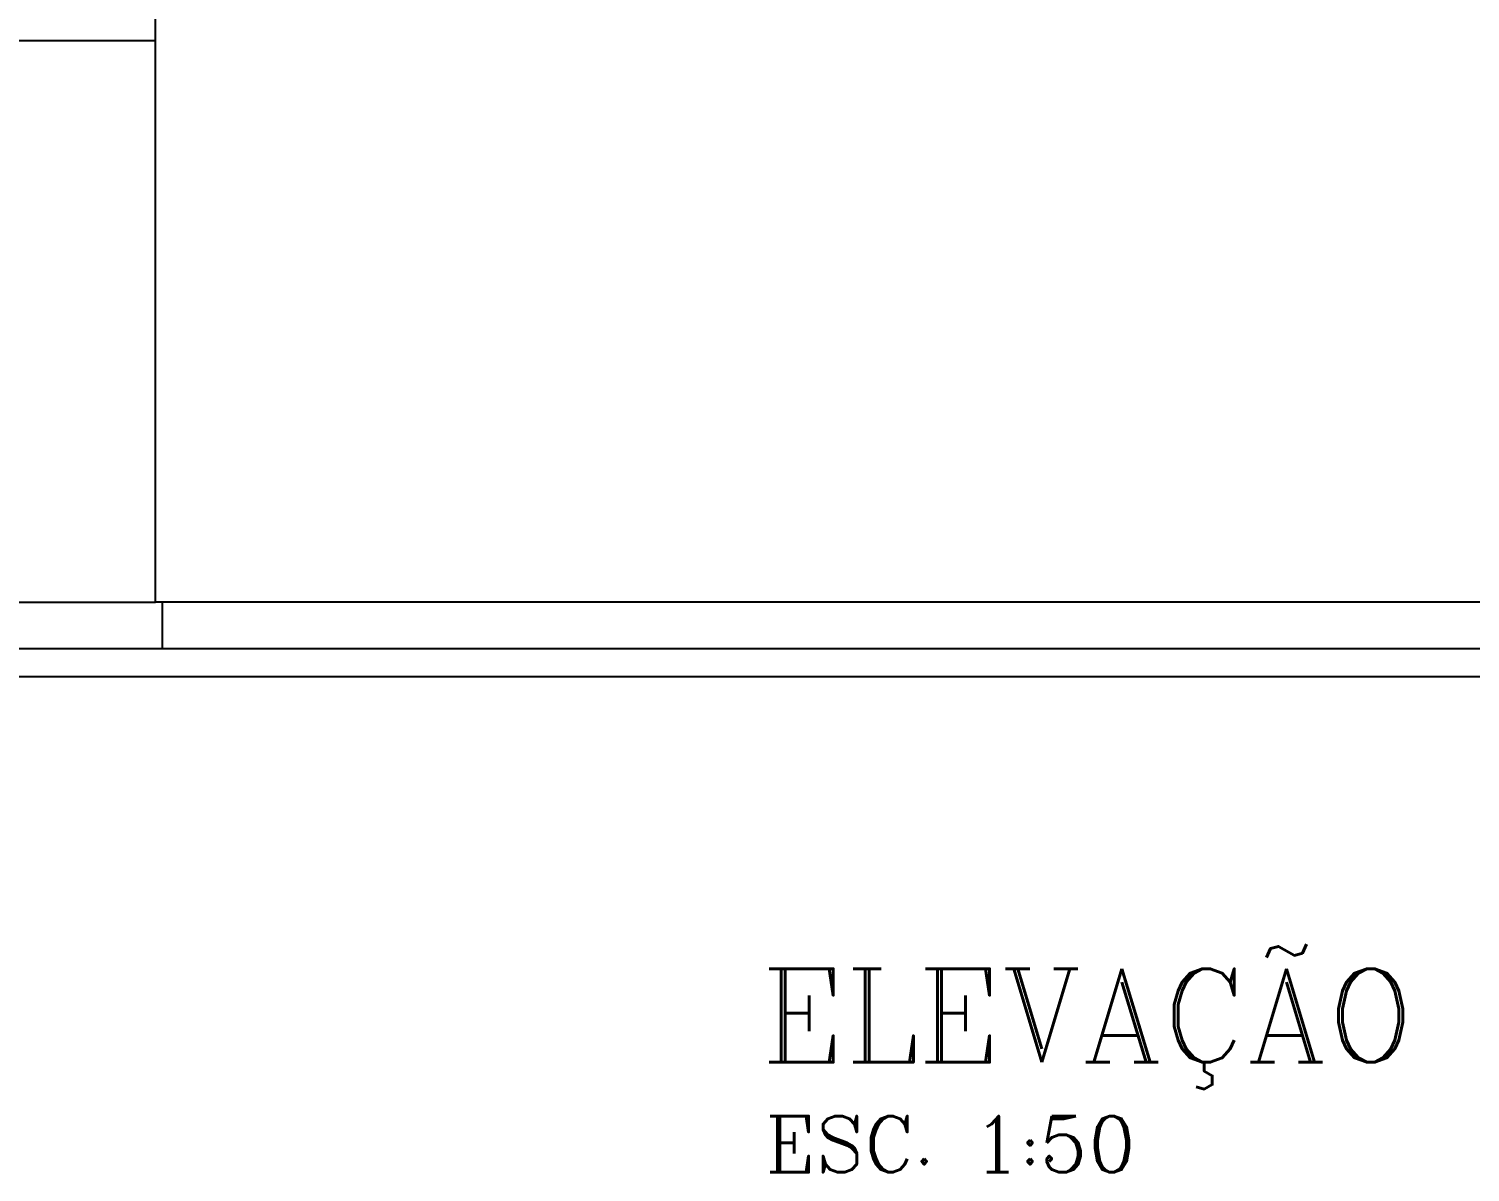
# Model space of a CAD drawing. Extents: x 121.8 to 221.5, y 86.6 to 106.4.
# Drawn here: x 184.025 to 187.105, y 87.288 to 89.731 of the extents above; entities that cross this region are included whole.
import ezdxf

# ---------------------------------------------------------------- set-up
doc = ezdxf.new("R2010")
doc.units = 0
doc.header["$LTSCALE"] = 15
for name, color, linetype in [('CONCRETO', 5, 'CONTINUOUS'), ('CORTETERRA', 244, 'CONTINUOUS'), ('PAREDE', 7, 'CONTINUOUS'), ('TELHADO', 20, 'CONTINUOUS'), ('TEXTO', 1, 'CONTINUOUS'), ('VISTAP', 244, 'CONTINUOUS')]:
    doc.layers.add(name, color=color, linetype=linetype)
doc.styles.add('ROMANC', font='ROMANC.SHX')

# ---------------------------------------------------------------- blocks, each defined once
blk = doc.blocks.new('A$CF1D2')
at = {"layer": 'TEXTO', "color": 1, "ltscale": 0.3, "style": 'ROMANC'}
blk.add_text('ESC. 1:50', height=0.12, dxfattribs=at).set_placement((0.0157, 0.005))

msp = doc.modelspace()

# ---------------------------------------------------------------- linework, layer by layer
at = {"layer": 'CONCRETO', "color": 5}
for p, q in [((189.2662, 88.5064), (184.2962, 88.5064)), ((189.9512, 88.4064), (183.6112, 88.4064))]:
    msp.add_line(p, q, dxfattribs=at)
at = {"layer": 'CORTETERRA', "color": 3}
msp.add_line((191.7562, 88.3464), (181.3121, 88.3464), dxfattribs=at)
at = {"layer": 'PAREDE', "color": 5}
for p, q in [((184.2962, 88.5064), (184.2962, 91.0712)), ((184.3112, 88.4064), (184.3112, 88.5064))]:
    msp.add_line(p, q, dxfattribs=at)
at = {"layer": 'VISTAP', "color": 244}
for p, q in [((183.1262, 89.7064), (184.2962, 89.7064)), ((182.9962, 88.5064), (184.2962, 88.5064))]:
    msp.add_line(p, q, dxfattribs=at)

# ---------------------------------------------------------------- block references
at = {"layer": 'TELHADO', "color": 30, "linetype": 'CONTINUOUS'}
msp.add_blockref('A$CF1D2', (185.5836, 87.2832), dxfattribs=at)

# ---------------------------------------------------------------- texts
at = {"layer": 'TEXTO', "color": 5, "ltscale": 0.3, "style": 'ROMANC'}
msp.add_text('ELEVAÇÃO LATERAL ', height=0.2, dxfattribs=at).set_placement((185.59, 87.523))

doc.saveas('drawing.dxf')
